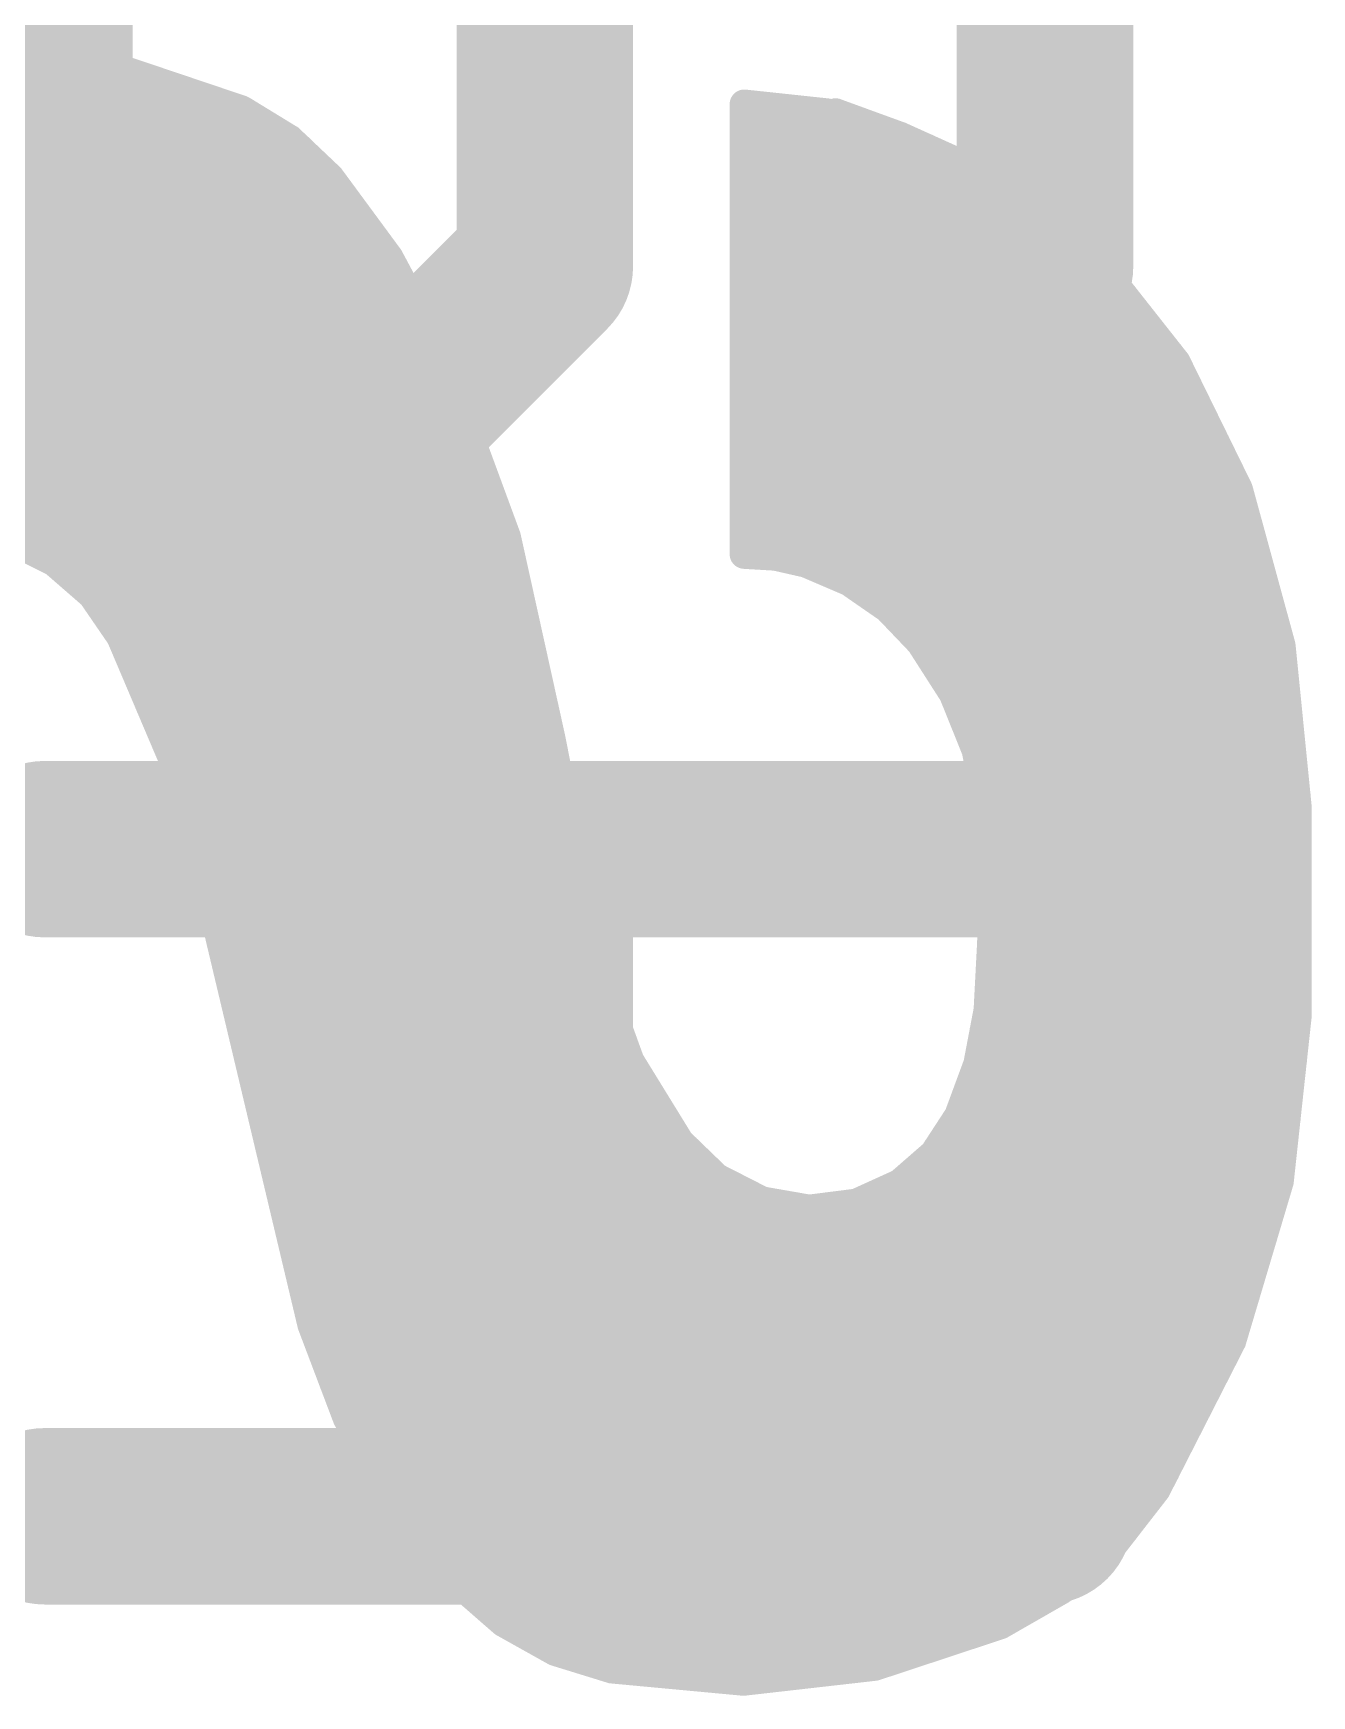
# Model space of a CAD drawing. Extents: x -32 to 75, y -18 to 32.
# Drawn here: x 14.671 to 15.776, y 5.75 to 7.186 of the extents above; entities that cross this region are included whole.
import ezdxf

# ---------------------------------------------------------------- set-up
doc = ezdxf.new("R2010")
doc.units = 0
doc.layers.add('21', color=53, linetype='CONTINUOUS')
doc.layers.add('22', color=53, linetype='CONTINUOUS')

msp = doc.modelspace()

# ---------------------------------------------------------------- linework, layer by layer
at = {"layer": '21', "const_width": 0.1524}
for points in [[(14.6812, 6.9846), (14.6812, 7.2727)], [(15.1134, 7.2727), (15.1134, 6.9846)], [(15.5455, 6.9846), (15.5455, 7.2727)], [(14.8253, 6.8406), (14.6812, 6.9846)], [(15.1134, 6.9846), (14.9693, 6.8406)], [(15.4015, 6.8406), (15.5455, 6.9846)], [(14.9693, 6.8406), (14.8253, 6.8406)], [(14.6812, 6.4813), (15.5455, 6.4813)], [(15.1134, 6.4813), (15.1134, 5.9051)], [(15.5455, 5.9051), (14.6812, 5.9051)]]:
    msp.add_lwpolyline(points, dxfattribs=at)
at = {"layer": '21', "const_width": 0.0762}
for points in [[(14.7081, 7.0116, 1), (14.6543, 6.9577)], [(15.1403, 6.9577, 1), (15.0864, 7.0116)], [(15.5725, 6.9577, 1), (15.5186, 7.0116)], [(14.6431, 6.9846, 1), (14.7193, 6.9846)], [(15.0753, 6.9846, 1), (15.1515, 6.9846)], [(15.5074, 6.9846, 1), (15.5836, 6.9846)], [(14.8253, 6.8787, 1), (14.8253, 6.8025)], [(14.9693, 6.8025, 1), (14.9693, 6.8787)], [(14.7983, 6.8136, 1), (14.8522, 6.8675)], [(14.9424, 6.8675, 1), (14.9963, 6.8136)], [(15.3745, 6.8675, 1), (15.4284, 6.8136)], [(14.6812, 6.5194, 1), (14.6812, 6.4432)], [(15.1515, 6.4813, 1), (15.0753, 6.4813)], [(15.5455, 6.4432, 1), (15.5455, 6.5194)], [(14.6812, 5.9432, 1), (14.6812, 5.867)], [(15.5455, 5.867, 1), (15.5455, 5.9432)], [(15.0753, 5.9051, 1), (15.1515, 5.9051)]]:
    msp.add_lwpolyline(points, format="xyb", dxfattribs=at)
at = {"layer": '22', "const_width": 0.0254}
for points in [[(14.6456, 7.1628), (14.7511, 7.1534)], [(14.7511, 7.1534), (14.8514, 7.1196)], [(14.4668, 7.1374), (14.7985, 7.1374)], [(15.2857, 6.7361), (15.2857, 7.1247)], [(15.2857, 7.1247), (15.3568, 7.1171)], [(14.409, 7.112), (14.8638, 7.112)], [(14.8514, 7.1196), (14.8926, 7.0944)], [(15.2857, 7.112), (15.36, 7.112)], [(15.3289, 7.0688), (15.3645, 7.1171)], [(15.3568, 7.1171), (15.4864, 6.9113)], [(15.3607, 7.112), (15.3785, 7.112)], [(15.3645, 7.1171), (15.4203, 7.0968)], [(15.4203, 7.0968), (15.4991, 7.0612)], [(14.3713, 7.0866), (14.9009, 7.0866)], [(14.8926, 7.0944), (14.9276, 7.0612)], [(15.2857, 7.0866), (15.376, 7.0866)], [(15.342, 7.0866), (15.4429, 7.0866)], [(15.4737, 6.8732), (15.3289, 7.0688)], [(14.3405, 7.0612), (14.9276, 7.0612)], [(14.9276, 7.0612), (14.9785, 6.9921)], [(15.2857, 7.0612), (15.392, 7.0612)], [(15.3345, 7.0612), (15.4991, 7.0612)], [(15.4991, 7.0612), (15.5434, 7.0326)], [(14.3145, 7.0358), (14.9463, 7.0358)], [(15.2857, 7.0358), (15.408, 7.0358)], [(15.3533, 7.0358), (15.5384, 7.0358)], [(15.5434, 7.0326), (15.5829, 6.9977)], [(14.2885, 7.0104), (14.965, 7.0104)], [(15.2857, 7.0104), (15.424, 7.0104)], [(15.3721, 7.0104), (15.5685, 7.0104)], [(15.5829, 6.9977), (15.6586, 6.9017)], [(14.2683, 6.985), (14.9823, 6.985)], [(14.9785, 6.9921), (15.019, 6.9164)], [(15.2857, 6.985), (15.44, 6.985)], [(15.3909, 6.985), (15.5929, 6.985)], [(14.25, 6.9596), (14.9959, 6.9596)], [(14.3713, 6.8529), (14.7041, 6.9647)], [(14.7117, 6.9545), (14.3866, 6.8453)], [(14.6889, 6.9596), (14.7143, 6.9596)], [(14.7041, 6.9647), (14.7396, 6.9469)], [(14.9428, 6.5303), (14.7117, 6.9545)], [(15.2857, 6.9596), (15.456, 6.9596)], [(15.4097, 6.9596), (15.613, 6.9596)], [(14.7396, 6.9469), (15.2197, 6.1214)], [(14.6133, 6.9342), (14.747, 6.9342)], [(14.7228, 6.9342), (15.0095, 6.9342)], [(15.2857, 6.9342), (15.472, 6.9342)], [(15.4285, 6.9342), (15.633, 6.9342)], [(14.5377, 6.9088), (14.7618, 6.9088)], [(14.7366, 6.9088), (15.0218, 6.9088)], [(15.019, 6.9164), (15.08, 6.7509)], [(15.2857, 6.9088), (15.4871, 6.9088)], [(15.4473, 6.9088), (15.653, 6.9088)], [(15.4864, 6.9113), (15.6185, 6.4567)], [(15.6586, 6.9017), (15.7124, 6.792)], [(14.4621, 6.8834), (14.7765, 6.8834)], [(14.7504, 6.8834), (15.0312, 6.8834)], [(15.2857, 6.8834), (15.4945, 6.8834)], [(15.4662, 6.8834), (15.6676, 6.8834)], [(15.6083, 6.4516), (15.4737, 6.8732)], [(14.3865, 6.858), (14.7913, 6.858)], [(14.7643, 6.858), (15.0405, 6.858)], [(15.2857, 6.858), (15.5019, 6.858)], [(15.4786, 6.858), (15.68, 6.858)], [(14.3668, 6.8326), (14.8061, 6.8326)], [(14.7781, 6.8326), (15.0499, 6.8326)], [(15.2857, 6.8326), (15.5093, 6.8326)], [(15.4867, 6.8326), (15.6925, 6.8326)], [(14.3611, 6.8072), (14.8208, 6.8072)], [(14.7919, 6.8072), (15.0592, 6.8072)], [(15.2857, 6.8072), (15.5166, 6.8072)], [(15.4948, 6.8072), (15.7049, 6.8072)], [(14.3555, 6.7818), (14.8356, 6.7818)], [(14.8058, 6.7818), (15.0686, 6.7818)], [(15.2857, 6.7818), (15.524, 6.7818)], [(15.5029, 6.7818), (15.7152, 6.7818)], [(15.7124, 6.792), (15.7493, 6.6569)], [(14.6166, 6.7564), (14.8504, 6.7564)], [(14.8196, 6.7564), (15.0779, 6.7564)], [(15.08, 6.7509), (15.1181, 6.5786)], [(15.2857, 6.7564), (15.5314, 6.7564)], [(15.511, 6.7564), (15.7221, 6.7564)], [(14.6896, 6.7296), (14.6506, 6.7491)], [(15.3127, 6.7345), (15.2857, 6.7361)], [(14.6869, 6.731), (14.8652, 6.731)], [(14.7225, 6.701), (14.6896, 6.7296)], [(14.8335, 6.731), (15.0844, 6.731)], [(15.3391, 6.7285), (15.3127, 6.7345)], [(15.3281, 6.731), (15.5388, 6.731)], [(15.3765, 6.7125), (15.3391, 6.7285)], [(15.5191, 6.731), (15.729, 6.731)], [(15.41, 6.6893), (15.3765, 6.7125)], [(14.7172, 6.7056), (14.8799, 6.7056)], [(14.7472, 6.665), (14.7225, 6.701)], [(14.8473, 6.7056), (15.09, 6.7056)], [(15.3864, 6.7056), (15.5462, 6.7056)], [(15.5272, 6.7056), (15.736, 6.7056)], [(14.7368, 6.6802), (14.8947, 6.6802)], [(14.8611, 6.6802), (15.0956, 6.6802)], [(15.4381, 6.6599), (15.41, 6.6893)], [(15.4187, 6.6802), (15.5536, 6.6802)], [(15.5353, 6.6802), (15.7429, 6.6802)], [(14.7951, 6.5523), (14.7472, 6.665)], [(14.7515, 6.6548), (14.9095, 6.6548)], [(14.875, 6.6548), (15.1012, 6.6548)], [(15.4665, 6.6156), (15.4381, 6.6599)], [(15.4414, 6.6548), (15.5609, 6.6548)], [(15.5434, 6.6548), (15.7495, 6.6548)], [(15.7493, 6.6569), (15.7632, 6.5176)], [(14.7623, 6.6294), (14.9243, 6.6294)], [(14.8888, 6.6294), (15.1069, 6.6294)], [(15.4577, 6.6294), (15.5683, 6.6294)], [(15.5515, 6.6294), (15.752, 6.6294)], [(15.4862, 6.5667), (15.4665, 6.6156)], [(14.7731, 6.604), (14.939, 6.604)], [(14.9027, 6.604), (15.1125, 6.604)], [(15.4712, 6.604), (15.5757, 6.604)], [(15.5596, 6.604), (15.7546, 6.604)], [(14.7839, 6.5786), (14.9538, 6.5786)], [(14.9165, 6.5786), (15.1181, 6.5786)], [(15.1181, 6.5786), (15.1587, 6.3754)], [(15.4814, 6.5786), (15.5831, 6.5786)], [(15.5678, 6.5786), (15.7571, 6.5786)], [(15.4965, 6.5151), (15.4862, 6.5667)], [(14.7947, 6.5532), (14.9686, 6.5532)], [(14.826, 6.4338), (14.7951, 6.5523)], [(14.9303, 6.5532), (15.1232, 6.5532)], [(15.4889, 6.5532), (15.5905, 6.5532)], [(15.5759, 6.5532), (15.7596, 6.5532)], [(14.8015, 6.5278), (14.9833, 6.5278)], [(15.2044, 6.0909), (14.9428, 6.5303)], [(14.9443, 6.5278), (15.1283, 6.5278)], [(15.494, 6.5278), (15.5978, 6.5278)], [(15.584, 6.5278), (15.7622, 6.5278)], [(15.501, 6.4287), (15.4965, 6.5151)], [(15.7632, 6.5176), (15.7632, 6.3373)], [(14.8081, 6.5024), (14.9981, 6.5024)], [(14.9594, 6.5024), (15.1333, 6.5024)], [(15.4972, 6.5024), (15.6052, 6.5024)], [(15.5921, 6.5024), (15.7632, 6.5024)], [(14.8147, 6.477), (15.0129, 6.477)], [(14.9745, 6.477), (15.1384, 6.477)], [(15.4985, 6.477), (15.6126, 6.477)], [(15.6002, 6.477), (15.7632, 6.477)], [(14.8214, 6.4516), (15.0277, 6.4516)], [(14.9897, 6.4516), (15.1435, 6.4516)], [(15.494, 6.0731), (15.6083, 6.4516)], [(15.4998, 6.4516), (15.6172, 6.4516)], [(15.6185, 6.4567), (15.5092, 6.0376)], [(15.6083, 6.4516), (15.7632, 6.4516)], [(14.9123, 6.0706), (14.826, 6.4338)], [(14.8278, 6.4262), (15.0424, 6.4262)], [(15.0048, 6.4262), (15.1486, 6.4262)], [(15.4965, 6.3424), (15.501, 6.4287)], [(15.5008, 6.4262), (15.6105, 6.4262)], [(15.6006, 6.4262), (15.7632, 6.4262)], [(14.8338, 6.4008), (15.0572, 6.4008)], [(15.0199, 6.4008), (15.1536, 6.4008)], [(15.4995, 6.4008), (15.6039, 6.4008)], [(15.593, 6.4008), (15.7632, 6.4008)], [(14.8399, 6.3754), (15.072, 6.3754)], [(15.035, 6.3754), (15.1587, 6.3754)], [(15.1587, 6.3754), (15.1867, 6.2981)], [(15.4982, 6.3754), (15.5973, 6.3754)], [(15.5853, 6.3754), (15.7632, 6.3754)], [(14.8459, 6.35), (15.0867, 6.35)], [(15.0501, 6.35), (15.1679, 6.35)], [(15.4969, 6.35), (15.5907, 6.35)], [(15.5776, 6.35), (15.7632, 6.35)], [(15.4876, 6.2956), (15.4965, 6.3424)], [(15.7632, 6.3373), (15.7477, 6.1943)], [(14.852, 6.3246), (15.1015, 6.3246)], [(15.0653, 6.3246), (15.1771, 6.3246)], [(15.4931, 6.3246), (15.5841, 6.3246)], [(15.5699, 6.3246), (15.7618, 6.3246)], [(14.858, 6.2992), (15.1163, 6.2992)], [(15.0804, 6.2992), (15.1863, 6.2992)], [(15.1867, 6.2981), (15.2298, 6.2281)], [(15.4711, 6.2509), (15.4876, 6.2956)], [(15.4883, 6.2992), (15.5774, 6.2992)], [(15.5623, 6.2992), (15.7591, 6.2992)], [(14.864, 6.2738), (15.1311, 6.2738)], [(15.0955, 6.2738), (15.2016, 6.2738)], [(15.4796, 6.2738), (15.5708, 6.2738)], [(15.5546, 6.2738), (15.7563, 6.2738)], [(14.8701, 6.2484), (15.1458, 6.2484)], [(15.1106, 6.2484), (15.2173, 6.2484)], [(15.4498, 6.2182), (15.4711, 6.2509)], [(15.4695, 6.2484), (15.5642, 6.2484)], [(15.5469, 6.2484), (15.7536, 6.2484)], [(14.8761, 6.223), (15.1606, 6.223)], [(15.1258, 6.223), (15.2351, 6.223)], [(15.2298, 6.2281), (15.2616, 6.1974)], [(15.4529, 6.223), (15.5576, 6.223)], [(15.5393, 6.223), (15.7508, 6.223)], [(15.4203, 6.1925), (15.4498, 6.2182)], [(14.8821, 6.1976), (15.1754, 6.1976)], [(15.1409, 6.1976), (15.2614, 6.1976)], [(15.2616, 6.1974), (15.301, 6.1773)], [(15.3827, 6.1754), (15.4203, 6.1925)], [(15.4262, 6.1976), (15.5509, 6.1976)], [(15.5316, 6.1976), (15.7481, 6.1976)], [(15.7477, 6.1943), (15.7066, 6.0565)], [(15.301, 6.1773), (15.3417, 6.1702)], [(14.8882, 6.1722), (15.1902, 6.1722)], [(15.156, 6.1722), (15.3301, 6.1722)], [(15.3417, 6.1702), (15.3827, 6.1754)], [(15.3577, 6.1722), (15.5443, 6.1722)], [(15.5239, 6.1722), (15.7411, 6.1722)], [(14.8942, 6.1468), (15.2049, 6.1468)], [(15.1711, 6.1468), (15.5377, 6.1468)], [(15.5163, 6.1468), (15.7336, 6.1468)], [(14.9002, 6.1214), (15.2197, 6.1214)], [(15.1862, 6.1214), (15.5311, 6.1214)], [(15.2197, 6.1214), (15.494, 6.0731)], [(15.5086, 6.1214), (15.726, 6.1214)], [(14.9063, 6.096), (15.3639, 6.096)], [(15.2014, 6.096), (15.5244, 6.096)], [(15.5092, 6.0376), (15.2044, 6.0909)], [(15.5009, 6.096), (15.7184, 6.096)], [(14.9429, 5.9898), (14.9123, 6.0706)], [(14.9123, 6.0706), (15.7108, 6.0706)], [(15.3205, 6.0706), (15.5178, 6.0706)], [(15.7066, 6.0565), (15.6413, 5.9284)], [(14.9219, 6.0452), (15.7009, 6.0452)], [(15.4657, 6.0452), (15.5112, 6.0452)], [(14.9315, 6.0198), (15.6879, 6.0198)], [(14.9411, 5.9944), (15.675, 5.9944)], [(14.9855, 5.9147), (14.9429, 5.9898)], [(14.9547, 5.969), (15.662, 5.969)], [(14.9691, 5.9436), (15.6491, 5.9436)], [(14.9836, 5.9182), (15.6334, 5.9182)], [(15.6413, 5.9284), (15.6044, 5.8809)], [(15.0393, 5.8471), (14.9855, 5.9147)], [(15.003, 5.8928), (15.6137, 5.8928)], [(15.6044, 5.8809), (15.5589, 5.8414)], [(15.0232, 5.8674), (15.5889, 5.8674)], [(15.0778, 5.8135), (15.0393, 5.8471)], [(15.0451, 5.842), (15.5596, 5.842)], [(15.5589, 5.8414), (15.5067, 5.8115)], [(15.0743, 5.8166), (15.5156, 5.8166)], [(15.1225, 5.7885), (15.0778, 5.8135)], [(15.5067, 5.8115), (15.3984, 5.7757)], [(15.1178, 5.7912), (15.4453, 5.7912)], [(15.1714, 5.7734), (15.1225, 5.7885)], [(15.3984, 5.7757), (15.285, 5.7628)], [(15.285, 5.7628), (15.1714, 5.7734)], [(15.253, 5.7658), (15.3112, 5.7658)]]:
    msp.add_lwpolyline(points, dxfattribs=at)
at = {"layer": '22', "const_width": 0.0127}
for points in [[(14.7531, 7.1594, 1), (14.749, 7.1474)], [(14.7505, 7.1471, 1), (14.7516, 7.1597)], [(14.7985, 7.1311, 1), (14.7985, 7.1438)], [(15.2864, 7.131, 1), (15.285, 7.1184)], [(15.292, 7.1247, 1), (15.2794, 7.1247)], [(14.8547, 7.125, 1), (14.8481, 7.1142)], [(14.8494, 7.1136, 1), (14.8534, 7.1256)], [(14.8638, 7.1056, 1), (14.8638, 7.1184)], [(15.2857, 7.1184, 1), (15.2857, 7.1056)], [(15.3622, 7.1205, 1), (15.3514, 7.1137)], [(15.3607, 7.1184, 1), (15.3607, 7.1056)], [(15.3561, 7.1108, 1), (15.3575, 7.1234)], [(15.3667, 7.1231, 1), (15.3623, 7.1111)], [(15.3696, 7.1133, 1), (15.3594, 7.1209)], [(15.36, 7.1056, 1), (15.36, 7.1184)], [(15.3785, 7.1056, 1), (15.3785, 7.1184)], [(15.4229, 7.1026, 1), (15.4177, 7.091)], [(15.4181, 7.0908, 1), (15.4225, 7.1028)], [(14.897, 7.099, 1), (14.8882, 7.0898)], [(14.8893, 7.089, 1), (14.8959, 7.0999)], [(14.9009, 7.0803, 1), (14.9009, 7.093)], [(15.2857, 7.093, 1), (15.2857, 7.0803)], [(15.342, 7.093, 1), (15.342, 7.0803)], [(15.376, 7.0803, 1), (15.376, 7.093)], [(15.4429, 7.0803, 1), (15.4429, 7.093)], [(15.334, 7.0726, 1), (15.3238, 7.065)], [(14.9327, 7.065, 1), (14.9225, 7.0574)], [(14.9232, 7.0566, 1), (14.932, 7.0658)], [(14.9276, 7.0549, 1), (14.9276, 7.0676)], [(15.2857, 7.0676, 1), (15.2857, 7.0549)], [(15.3238, 7.0726, 1), (15.334, 7.065)], [(15.3345, 7.0676, 1), (15.3345, 7.0549)], [(15.392, 7.0549, 1), (15.392, 7.0676)], [(15.5025, 7.0665, 1), (15.4957, 7.0559)], [(15.4965, 7.0554, 1), (15.5017, 7.067)], [(15.4991, 7.0549, 1), (15.4991, 7.0676)], [(14.9463, 7.0294, 1), (14.9463, 7.0422)], [(15.2857, 7.0422, 1), (15.2857, 7.0294)], [(15.3533, 7.0422, 1), (15.3533, 7.0294)], [(15.408, 7.0294, 1), (15.408, 7.0422)], [(15.5476, 7.0373, 1), (15.5392, 7.0278)], [(15.5384, 7.0294, 1), (15.5384, 7.0422)], [(15.5399, 7.0272, 1), (15.5468, 7.0379)], [(14.965, 7.0041, 1), (14.965, 7.0168)], [(15.2857, 7.0168, 1), (15.2857, 7.0041)], [(15.3721, 7.0168, 1), (15.3721, 7.0041)], [(15.424, 7.0041, 1), (15.424, 7.0168)], [(15.5685, 7.0041, 1), (15.5685, 7.0168)], [(15.5879, 7.0016, 1), (15.5779, 6.9938)], [(15.5787, 6.9929, 1), (15.5871, 7.0025)], [(14.9841, 6.9951, 1), (14.9729, 6.9891)], [(14.9734, 6.9883, 1), (14.9836, 6.9958)], [(14.9823, 6.9787, 1), (14.9823, 6.9914)], [(15.2857, 6.9914, 1), (15.2857, 6.9787)], [(15.3909, 6.9914, 1), (15.3909, 6.9787)], [(15.44, 6.9787, 1), (15.44, 6.9914)], [(15.5929, 6.9787, 1), (15.5929, 6.9914)], [(14.6889, 6.966, 1), (14.6889, 6.9532)], [(14.7069, 6.9704, 1), (14.7013, 6.959)], [(14.7061, 6.9587, 1), (14.7021, 6.9707)], [(14.7173, 6.9575, 1), (14.7061, 6.9515)], [(14.7137, 6.9485, 1), (14.7097, 6.9605)], [(14.7143, 6.9532, 1), (14.7143, 6.966)], [(14.9959, 6.9532, 1), (14.9959, 6.966)], [(15.2857, 6.966, 1), (15.2857, 6.9532)], [(15.4097, 6.966, 1), (15.4097, 6.9532)], [(15.456, 6.9532, 1), (15.456, 6.966)], [(15.613, 6.9532, 1), (15.613, 6.966)], [(14.7451, 6.9501, 1), (14.7341, 6.9437)], [(14.7368, 6.9412, 1), (14.7424, 6.9526)], [(14.7228, 6.9406, 1), (14.7228, 6.9279)], [(14.747, 6.9279, 1), (14.747, 6.9406)], [(15.0095, 6.9279, 1), (15.0095, 6.9406)], [(15.2857, 6.9406, 1), (15.2857, 6.9279)], [(15.4285, 6.9406, 1), (15.4285, 6.9279)], [(15.472, 6.9279, 1), (15.472, 6.9406)], [(15.633, 6.9279, 1), (15.633, 6.9406)], [(14.7366, 6.9152, 1), (14.7366, 6.9024)], [(14.7618, 6.9024, 1), (14.7618, 6.9152)], [(15.025, 6.9186, 1), (15.013, 6.9142)], [(15.0134, 6.9134, 1), (15.0246, 6.9194)], [(15.0218, 6.9024, 1), (15.0218, 6.9152)], [(15.2857, 6.9152, 1), (15.2857, 6.9024)], [(15.4473, 6.9152, 1), (15.4473, 6.9024)], [(15.4925, 6.9131, 1), (15.4803, 6.9095)], [(15.481, 6.9079, 1), (15.4918, 6.9147)], [(15.4871, 6.9024, 1), (15.4871, 6.9152)], [(15.653, 6.9024, 1), (15.653, 6.9152)], [(15.6643, 6.9045, 1), (15.6529, 6.8989)], [(15.6536, 6.8978, 1), (15.6636, 6.9057)], [(14.7504, 6.8898, 1), (14.7504, 6.877)], [(14.7765, 6.877, 1), (14.7765, 6.8898)], [(15.0312, 6.877, 1), (15.0312, 6.8898)], [(15.2857, 6.8898, 1), (15.2857, 6.877)], [(15.4662, 6.8898, 1), (15.4662, 6.877)], [(15.4945, 6.877, 1), (15.4945, 6.8898)], [(15.6676, 6.877, 1), (15.6676, 6.8898)], [(15.4797, 6.8751, 1), (15.4677, 6.8713)], [(15.4686, 6.8694, 1), (15.4788, 6.877)], [(14.7643, 6.8644, 1), (14.7643, 6.8517)], [(14.7913, 6.8517, 1), (14.7913, 6.8644)], [(15.0405, 6.8517, 1), (15.0405, 6.8644)], [(15.2857, 6.8644, 1), (15.2857, 6.8517)], [(15.4786, 6.8644, 1), (15.4786, 6.8517)], [(15.5019, 6.8517, 1), (15.5019, 6.8644)], [(15.68, 6.8517, 1), (15.68, 6.8644)], [(14.7781, 6.839, 1), (14.7781, 6.8262)], [(14.8061, 6.8262, 1), (14.8061, 6.839)], [(15.0499, 6.8262, 1), (15.0499, 6.839)], [(15.2857, 6.839, 1), (15.2857, 6.8262)], [(15.4867, 6.839, 1), (15.4867, 6.8262)], [(15.5093, 6.8262, 1), (15.5093, 6.839)], [(15.6925, 6.8262, 1), (15.6925, 6.839)], [(14.7919, 6.8136, 1), (14.7919, 6.8008)], [(14.8208, 6.8008, 1), (14.8208, 6.8136)], [(15.0592, 6.8008, 1), (15.0592, 6.8136)], [(15.2857, 6.8136, 1), (15.2857, 6.8008)], [(15.4948, 6.8136, 1), (15.4948, 6.8008)], [(15.5166, 6.8008, 1), (15.5166, 6.8136)], [(15.7049, 6.8008, 1), (15.7049, 6.8136)], [(14.8058, 6.7882, 1), (14.8058, 6.7755)], [(14.8356, 6.7755, 1), (14.8356, 6.7882)], [(15.0686, 6.7755, 1), (15.0686, 6.7882)], [(15.2857, 6.7882, 1), (15.2857, 6.7755)], [(15.5029, 6.7882, 1), (15.5029, 6.7755)], [(15.524, 6.7755, 1), (15.524, 6.7882)], [(15.7185, 6.7937, 1), (15.7063, 6.7903)], [(15.7067, 6.7892, 1), (15.7181, 6.7948)], [(15.7152, 6.7755, 1), (15.7152, 6.7882)], [(14.8196, 6.7628, 1), (14.8196, 6.75)], [(14.8504, 6.75, 1), (14.8504, 6.7628)], [(15.0862, 6.7522, 1), (15.0738, 6.7495)], [(15.0779, 6.75, 1), (15.0779, 6.7628)], [(15.2857, 6.7628, 1), (15.2857, 6.75)], [(15.511, 6.7628, 1), (15.511, 6.75)], [(15.5314, 6.75, 1), (15.5314, 6.7628)], [(15.7221, 6.75, 1), (15.7221, 6.7628)], [(15.074, 6.7487, 1), (15.0859, 6.753)], [(15.2861, 6.7424, 1), (15.2853, 6.7298)], [(14.6869, 6.7374, 1), (14.6869, 6.7247)], [(14.6938, 6.7344, 1), (14.6855, 6.7248)], [(14.6868, 6.7239, 1), (14.6925, 6.7353)], [(14.8335, 6.7374, 1), (14.8335, 6.7247)], [(14.8652, 6.7247, 1), (14.8652, 6.7374)], [(15.0844, 6.7247, 1), (15.0844, 6.7374)], [(15.2794, 6.7361, 1), (15.292, 6.7361)], [(15.3141, 6.7407, 1), (15.3113, 6.7283)], [(15.3123, 6.7281, 1), (15.3131, 6.7408)], [(15.3281, 6.7374, 1), (15.3281, 6.7247)], [(15.3416, 6.7343, 1), (15.3366, 6.7227)], [(15.3377, 6.7223, 1), (15.3405, 6.7347)], [(15.5191, 6.7374, 1), (15.5191, 6.7247)], [(15.5388, 6.7247, 1), (15.5388, 6.7374)], [(15.729, 6.7247, 1), (15.729, 6.7374)], [(15.3801, 6.7177, 1), (15.3729, 6.7072)], [(15.374, 6.7066, 1), (15.379, 6.7183)], [(14.7172, 6.712, 1), (14.7172, 6.6993)], [(14.7278, 6.7046, 1), (14.7173, 6.6974)], [(14.7184, 6.6962, 1), (14.7267, 6.7058)], [(14.8473, 6.712, 1), (14.8473, 6.6993)], [(14.8799, 6.6993, 1), (14.8799, 6.712)], [(15.09, 6.6993, 1), (15.09, 6.712)], [(15.3864, 6.712, 1), (15.3864, 6.6993)], [(15.5272, 6.712, 1), (15.5272, 6.6993)], [(15.5462, 6.6993, 1), (15.5462, 6.712)], [(15.736, 6.6993, 1), (15.736, 6.712)], [(14.7368, 6.6866, 1), (14.7368, 6.6738)], [(14.8611, 6.6866, 1), (14.8611, 6.6738)], [(14.8947, 6.6738, 1), (14.8947, 6.6866)], [(15.0956, 6.6738, 1), (15.0956, 6.6866)], [(15.4145, 6.6937, 1), (15.4054, 6.6849)], [(15.4063, 6.6841, 1), (15.4136, 6.6945)], [(15.4187, 6.6866, 1), (15.4187, 6.6738)], [(15.5353, 6.6866, 1), (15.5353, 6.6738)], [(15.5536, 6.6738, 1), (15.5536, 6.6866)], [(15.7429, 6.6738, 1), (15.7429, 6.6866)], [(14.753, 6.6675, 1), (14.7414, 6.6625)], [(14.742, 6.6614, 1), (14.7524, 6.6686)], [(14.7515, 6.6612, 1), (14.7515, 6.6485)], [(14.875, 6.6612, 1), (14.875, 6.6485)], [(14.9095, 6.6485, 1), (14.9095, 6.6612)], [(15.1012, 6.6485, 1), (15.1012, 6.6612)], [(15.4434, 6.6633, 1), (15.4328, 6.6565)], [(15.4335, 6.6555, 1), (15.4427, 6.6643)], [(15.4414, 6.6612, 1), (15.4414, 6.6485)], [(15.5434, 6.6612, 1), (15.5434, 6.6485)], [(15.5609, 6.6485, 1), (15.5609, 6.6612)], [(15.7556, 6.6576, 1), (15.743, 6.6563)], [(15.7431, 6.6552, 1), (15.7554, 6.6586)], [(15.7495, 6.6485, 1), (15.7495, 6.6612)], [(14.7623, 6.6358, 1), (14.7623, 6.6231)], [(14.8888, 6.6358, 1), (14.8888, 6.6231)], [(14.9243, 6.6231, 1), (14.9243, 6.6358)], [(15.1069, 6.6231, 1), (15.1069, 6.6358)], [(15.4577, 6.6358, 1), (15.4577, 6.6231)], [(15.5515, 6.6358, 1), (15.5515, 6.6231)], [(15.5683, 6.6231, 1), (15.5683, 6.6358)], [(15.752, 6.6231, 1), (15.752, 6.6358)], [(15.4724, 6.6179, 1), (15.4606, 6.6132)], [(15.4612, 6.6121, 1), (15.4719, 6.619)], [(14.7731, 6.6104, 1), (14.7731, 6.5976)], [(14.9027, 6.6104, 1), (14.9027, 6.5976)], [(14.939, 6.5976, 1), (14.939, 6.6104)], [(15.1125, 6.5976, 1), (15.1125, 6.6104)], [(15.4712, 6.6104, 1), (15.4712, 6.5976)], [(15.5596, 6.6104, 1), (15.5596, 6.5976)], [(15.5757, 6.5976, 1), (15.5757, 6.6104)], [(15.7546, 6.5976, 1), (15.7546, 6.6104)], [(14.7839, 6.585, 1), (14.7839, 6.5723)], [(14.9165, 6.585, 1), (14.9165, 6.5723)], [(14.9538, 6.5723, 1), (14.9538, 6.585)], [(15.1243, 6.5798, 1), (15.1119, 6.5774)], [(15.1181, 6.5723, 1), (15.1181, 6.585)], [(15.4814, 6.585, 1), (15.4814, 6.5723)], [(15.5678, 6.585, 1), (15.5678, 6.5723)], [(15.5831, 6.5723, 1), (15.5831, 6.585)], [(15.7571, 6.5723, 1), (15.7571, 6.585)], [(15.1119, 6.5772, 1), (15.1243, 6.58)], [(15.4924, 6.568, 1), (15.48, 6.5655)], [(14.7947, 6.5596, 1), (14.7947, 6.5469)], [(14.8012, 6.5539, 1), (14.7889, 6.5507)], [(14.9303, 6.5596, 1), (14.9303, 6.5469)], [(14.9686, 6.5469, 1), (14.9686, 6.5596)], [(15.1232, 6.5469, 1), (15.1232, 6.5596)], [(15.4803, 6.5644, 1), (15.4921, 6.5691)], [(15.4889, 6.5596, 1), (15.4889, 6.5469)], [(15.5759, 6.5596, 1), (15.5759, 6.5469)], [(15.5905, 6.5469, 1), (15.5905, 6.5596)], [(15.7596, 6.5469, 1), (15.7596, 6.5596)], [(14.7892, 6.5498, 1), (14.8009, 6.5548)], [(14.8015, 6.5342, 1), (14.8015, 6.5214)], [(14.9483, 6.5335, 1), (14.9373, 6.5271)], [(14.9372, 6.5273, 1), (14.9484, 6.5333)], [(14.9443, 6.5342, 1), (14.9443, 6.5214)], [(14.9833, 6.5214, 1), (14.9833, 6.5342)], [(15.1283, 6.5214, 1), (15.1283, 6.5342)], [(15.494, 6.5342, 1), (15.494, 6.5214)], [(15.584, 6.5342, 1), (15.584, 6.5214)], [(15.5978, 6.5214, 1), (15.5978, 6.5342)], [(15.7622, 6.5214, 1), (15.7622, 6.5342)], [(15.5028, 6.5154, 1), (15.4902, 6.5148)], [(15.4903, 6.5139, 1), (15.5027, 6.5163)], [(15.7696, 6.5176, 1), (15.7569, 6.5176)], [(15.7569, 6.517, 1), (15.7695, 6.5182)], [(14.8081, 6.5088, 1), (14.8081, 6.4961)], [(14.9594, 6.5088, 1), (14.9594, 6.4961)], [(14.9981, 6.4961, 1), (14.9981, 6.5088)], [(15.1333, 6.4961, 1), (15.1333, 6.5088)], [(15.4972, 6.5088, 1), (15.4972, 6.4961)], [(15.5921, 6.5088, 1), (15.5921, 6.4961)], [(15.6052, 6.4961, 1), (15.6052, 6.5088)], [(15.7632, 6.4961, 1), (15.7632, 6.5088)], [(14.8147, 6.4834, 1), (14.8147, 6.4707)], [(14.9745, 6.4834, 1), (14.9745, 6.4707)], [(15.0129, 6.4707, 1), (15.0129, 6.4834)], [(15.1384, 6.4707, 1), (15.1384, 6.4834)], [(15.4985, 6.4834, 1), (15.4985, 6.4707)], [(15.6002, 6.4834, 1), (15.6002, 6.4707)], [(15.6126, 6.4707, 1), (15.6126, 6.4834)], [(15.7632, 6.4707, 1), (15.7632, 6.4834)], [(14.8214, 6.458, 1), (14.8214, 6.4452)], [(14.9897, 6.458, 1), (14.9897, 6.4452)], [(15.0277, 6.4452, 1), (15.0277, 6.458)], [(15.1435, 6.4452, 1), (15.1435, 6.458)], [(15.4998, 6.458, 1), (15.4998, 6.4452)], [(15.6083, 6.458, 1), (15.6083, 6.4452)], [(15.6144, 6.4498, 1), (15.6022, 6.4534)], [(15.6246, 6.4551, 1), (15.6124, 6.4583)], [(15.6124, 6.4549, 1), (15.6246, 6.4585)], [(15.6172, 6.4452, 1), (15.6172, 6.458)], [(15.7632, 6.4452, 1), (15.7632, 6.458)], [(15.6023, 6.4497, 1), (15.6143, 6.4535)], [(14.8322, 6.4353, 1), (14.8198, 6.4323)], [(14.8199, 6.4322, 1), (14.8321, 6.4354)], [(14.8278, 6.4326, 1), (14.8278, 6.4199)], [(15.0048, 6.4326, 1), (15.0048, 6.4199)], [(15.0424, 6.4199, 1), (15.0424, 6.4326)], [(15.1486, 6.4199, 1), (15.1486, 6.4326)], [(15.5008, 6.4326, 1), (15.5008, 6.4199)], [(15.5073, 6.4284, 1), (15.4946, 6.4291)], [(15.4946, 6.4284, 1), (15.5073, 6.4291)], [(15.6006, 6.4326, 1), (15.6006, 6.4199)], [(15.6105, 6.4199, 1), (15.6105, 6.4326)], [(15.7632, 6.4199, 1), (15.7632, 6.4326)], [(14.8338, 6.4072, 1), (14.8338, 6.3944)], [(15.0199, 6.4072, 1), (15.0199, 6.3944)], [(15.0572, 6.3944, 1), (15.0572, 6.4072)], [(15.1536, 6.3944, 1), (15.1536, 6.4072)], [(15.4995, 6.4072, 1), (15.4995, 6.3944)], [(15.593, 6.4072, 1), (15.593, 6.3944)], [(15.6039, 6.3944, 1), (15.6039, 6.4072)], [(15.7632, 6.3944, 1), (15.7632, 6.4072)], [(14.8399, 6.3818, 1), (14.8399, 6.369)], [(15.035, 6.3818, 1), (15.035, 6.369)], [(15.072, 6.369, 1), (15.072, 6.3818)], [(15.1647, 6.3776, 1), (15.1527, 6.3732)], [(15.1525, 6.3742, 1), (15.1649, 6.3766)], [(15.1587, 6.369, 1), (15.1587, 6.3818)], [(15.4982, 6.3818, 1), (15.4982, 6.369)], [(15.5853, 6.3818, 1), (15.5853, 6.369)], [(15.5973, 6.369, 1), (15.5973, 6.3818)], [(15.7632, 6.369, 1), (15.7632, 6.3818)], [(14.8459, 6.3564, 1), (14.8459, 6.3437)], [(15.0501, 6.3564, 1), (15.0501, 6.3437)], [(15.0867, 6.3437, 1), (15.0867, 6.3564)], [(15.1679, 6.3437, 1), (15.1679, 6.3564)], [(15.4969, 6.3564, 1), (15.4969, 6.3437)], [(15.5776, 6.3564, 1), (15.5776, 6.3437)], [(15.5907, 6.3437, 1), (15.5907, 6.3564)], [(15.7632, 6.3437, 1), (15.7632, 6.3564)], [(15.4902, 6.3427, 1), (15.5028, 6.3421)], [(15.5027, 6.3412, 1), (15.4903, 6.3436)], [(15.7695, 6.3366, 1), (15.7569, 6.338)], [(14.852, 6.331, 1), (14.852, 6.3182)], [(15.0653, 6.331, 1), (15.0653, 6.3182)], [(15.1015, 6.3182, 1), (15.1015, 6.331)], [(15.1771, 6.3182, 1), (15.1771, 6.331)], [(15.4931, 6.331, 1), (15.4931, 6.3182)], [(15.5699, 6.331, 1), (15.5699, 6.3182)], [(15.5841, 6.3182, 1), (15.5841, 6.331)], [(15.7569, 6.3373, 1), (15.7696, 6.3373)], [(15.7618, 6.3182, 1), (15.7618, 6.331)], [(14.858, 6.3056, 1), (14.858, 6.2928)], [(15.0804, 6.3056, 1), (15.0804, 6.2928)], [(15.1163, 6.2928, 1), (15.1163, 6.3056)], [(15.1921, 6.3014, 1), (15.1813, 6.2948)], [(15.1807, 6.2959, 1), (15.1926, 6.3002)], [(15.1863, 6.2928, 1), (15.1863, 6.3056)], [(15.4936, 6.2934, 1), (15.4817, 6.2978)], [(15.4883, 6.3056, 1), (15.4883, 6.2928)], [(15.5623, 6.3056, 1), (15.5623, 6.2928)], [(15.5774, 6.2928, 1), (15.5774, 6.3056)], [(15.7591, 6.2928, 1), (15.7591, 6.3056)], [(15.4814, 6.2968, 1), (15.4939, 6.2944)], [(14.864, 6.2802, 1), (14.864, 6.2675)], [(15.0955, 6.2802, 1), (15.0955, 6.2675)], [(15.1311, 6.2675, 1), (15.1311, 6.2802)], [(15.2016, 6.2675, 1), (15.2016, 6.2802)], [(15.4796, 6.2802, 1), (15.4796, 6.2675)], [(15.5546, 6.2802, 1), (15.5546, 6.2675)], [(15.5708, 6.2675, 1), (15.5708, 6.2802)], [(15.7563, 6.2675, 1), (15.7563, 6.2802)], [(14.8701, 6.2548, 1), (14.8701, 6.242)], [(15.1106, 6.2548, 1), (15.1106, 6.242)], [(15.1458, 6.242, 1), (15.1458, 6.2548)], [(15.2173, 6.242, 1), (15.2173, 6.2548)], [(15.4695, 6.2548, 1), (15.4695, 6.242)], [(15.4764, 6.2474, 1), (15.4658, 6.2544)], [(15.5469, 6.2548, 1), (15.5469, 6.242)], [(15.5642, 6.242, 1), (15.5642, 6.2548)], [(15.7536, 6.242, 1), (15.7536, 6.2548)], [(15.4651, 6.2531, 1), (15.4771, 6.2487)], [(14.8761, 6.2294, 1), (14.8761, 6.2166)], [(15.1258, 6.2294, 1), (15.1258, 6.2166)], [(15.1606, 6.2166, 1), (15.1606, 6.2294)], [(15.2342, 6.2327, 1), (15.2254, 6.2235)], [(15.2244, 6.2248, 1), (15.2352, 6.2314)], [(15.2351, 6.2166, 1), (15.2351, 6.2294)], [(15.4529, 6.2294, 1), (15.4529, 6.2166)], [(15.5393, 6.2294, 1), (15.5393, 6.2166)], [(15.5576, 6.2166, 1), (15.5576, 6.2294)], [(15.7508, 6.2166, 1), (15.7508, 6.2294)], [(15.4445, 6.2216, 1), (15.4551, 6.2147)], [(15.4539, 6.2134, 1), (15.4456, 6.2229)], [(14.8821, 6.204, 1), (14.8821, 6.1913)], [(15.1409, 6.204, 1), (15.1409, 6.1913)], [(15.1754, 6.1913, 1), (15.1754, 6.204)], [(15.2645, 6.2031, 1), (15.2587, 6.1917)], [(15.2572, 6.1928, 1), (15.266, 6.202)], [(15.2614, 6.1913, 1), (15.2614, 6.204)], [(15.4161, 6.1973, 1), (15.4245, 6.1877)], [(15.4229, 6.1867, 1), (15.4177, 6.1983)], [(15.4262, 6.204, 1), (15.4262, 6.1913)], [(15.5316, 6.204, 1), (15.5316, 6.1913)], [(15.5509, 6.1913, 1), (15.5509, 6.204)], [(15.7538, 6.1925, 1), (15.7416, 6.1961)], [(15.7481, 6.1913, 1), (15.7481, 6.204)], [(15.3021, 6.1836, 1), (15.2999, 6.171)], [(15.2981, 6.1716, 1), (15.3039, 6.183)], [(15.7414, 6.195, 1), (15.754, 6.1936)], [(14.8882, 6.1786, 1), (14.8882, 6.1658)], [(15.156, 6.1786, 1), (15.156, 6.1658)], [(15.1902, 6.1658, 1), (15.1902, 6.1786)], [(15.3301, 6.1658, 1), (15.3301, 6.1786)], [(15.3409, 6.1765, 1), (15.3425, 6.1639)], [(15.3406, 6.1639, 1), (15.3428, 6.1764)], [(15.3577, 6.1786, 1), (15.3577, 6.1658)], [(15.3801, 6.1812, 1), (15.3853, 6.1696)], [(15.3835, 6.1691, 1), (15.3819, 6.1817)], [(15.5239, 6.1786, 1), (15.5239, 6.1658)], [(15.5443, 6.1658, 1), (15.5443, 6.1786)], [(15.7411, 6.1658, 1), (15.7411, 6.1786)], [(14.8942, 6.1532, 1), (14.8942, 6.1405)], [(15.1711, 6.1532, 1), (15.1711, 6.1405)], [(15.2049, 6.1405, 1), (15.2049, 6.1532)], [(15.5163, 6.1532, 1), (15.5163, 6.1405)], [(15.5377, 6.1405, 1), (15.5377, 6.1532)], [(15.7336, 6.1405, 1), (15.7336, 6.1532)], [(14.9002, 6.1278, 1), (14.9002, 6.1151)], [(15.1862, 6.1278, 1), (15.1862, 6.1151)], [(15.2208, 6.1277, 1), (15.2186, 6.1151)], [(15.2197, 6.1151, 1), (15.2197, 6.1278)], [(15.5086, 6.1278, 1), (15.5086, 6.1151)], [(15.5311, 6.1151, 1), (15.5311, 6.1278)], [(15.726, 6.1151, 1), (15.726, 6.1278)], [(15.2142, 6.1182, 1), (15.2252, 6.1246)], [(14.9063, 6.1024, 1), (14.9063, 6.0896)], [(15.2014, 6.1024, 1), (15.2014, 6.0896)], [(15.2055, 6.0972, 1), (15.2033, 6.0846)], [(15.3639, 6.0896, 1), (15.3639, 6.1024)], [(15.5009, 6.1024, 1), (15.5009, 6.0896)], [(15.5244, 6.0896, 1), (15.5244, 6.1024)], [(15.7184, 6.0896, 1), (15.7184, 6.1024)], [(15.1989, 6.0877, 1), (15.2099, 6.0941)], [(14.9123, 6.077, 1), (14.9123, 6.0643)], [(14.9182, 6.0728, 1), (14.9064, 6.0684)], [(14.9061, 6.0691, 1), (14.9185, 6.0721)], [(15.3205, 6.077, 1), (15.3205, 6.0643)], [(15.4879, 6.0749, 1), (15.5001, 6.0713)], [(15.4929, 6.0668, 1), (15.4951, 6.0794)], [(15.5178, 6.0643, 1), (15.5178, 6.077)], [(15.7108, 6.0643, 1), (15.7108, 6.077)], [(15.7006, 6.0583, 1), (15.7127, 6.0547)], [(15.7123, 6.0536, 1), (15.701, 6.0594)], [(14.9219, 6.0516, 1), (14.9219, 6.0389)], [(15.4657, 6.0516, 1), (15.4657, 6.0389)], [(15.5031, 6.0392, 1), (15.5153, 6.036)], [(15.5081, 6.0313, 1), (15.5103, 6.0439)], [(15.5112, 6.0389, 1), (15.5112, 6.0516)], [(15.7009, 6.0389, 1), (15.7009, 6.0516)], [(14.9315, 6.0262, 1), (14.9315, 6.0134)], [(15.6879, 6.0134, 1), (15.6879, 6.0262)], [(14.9411, 6.0008, 1), (14.9411, 5.9881)], [(14.9484, 5.9929, 1), (14.9373, 5.9867)], [(15.675, 5.9881, 1), (15.675, 6.0008)], [(14.9369, 5.9876, 1), (14.9488, 5.9921)], [(14.9547, 5.9754, 1), (14.9547, 5.9627)], [(15.662, 5.9627, 1), (15.662, 5.9754)], [(14.9691, 5.95, 1), (14.9691, 5.9372)], [(15.6491, 5.9372, 1), (15.6491, 5.95)], [(14.9836, 5.9246, 1), (14.9836, 5.9119)], [(15.6334, 5.9119, 1), (15.6334, 5.9246)], [(15.6356, 5.9313, 1), (15.647, 5.9255)], [(15.6463, 5.9245, 1), (15.6363, 5.9323)], [(14.9905, 5.9187, 1), (14.9806, 5.9108)], [(14.98, 5.9116, 1), (14.9911, 5.9178)], [(15.003, 5.8992, 1), (15.003, 5.8864)], [(15.6137, 5.8864, 1), (15.6137, 5.8992)], [(15.5994, 5.8848, 1), (15.6094, 5.877)], [(15.6085, 5.8761, 1), (15.6002, 5.8857)], [(15.0232, 5.8738, 1), (15.0232, 5.861)], [(15.5889, 5.861, 1), (15.5889, 5.8738)], [(15.0435, 5.8519, 1), (15.0351, 5.8423)], [(15.0343, 5.8431, 1), (15.0443, 5.8511)], [(15.0451, 5.8484, 1), (15.0451, 5.8357)], [(15.5548, 5.8462, 1), (15.5631, 5.8366)], [(15.5621, 5.8359, 1), (15.5558, 5.8469)], [(15.5596, 5.8357, 1), (15.5596, 5.8484)], [(15.0743, 5.823, 1), (15.0743, 5.8102)], [(15.0809, 5.819, 1), (15.0748, 5.8079)], [(15.0737, 5.8087, 1), (15.082, 5.8182)], [(15.5035, 5.817, 1), (15.5099, 5.806)], [(15.5087, 5.8055, 1), (15.5047, 5.8175)], [(15.5156, 5.8102, 1), (15.5156, 5.823)], [(15.1178, 5.7976, 1), (15.1178, 5.7848)], [(15.1244, 5.7946, 1), (15.1206, 5.7825)], [(15.4453, 5.7848, 1), (15.4453, 5.7976)], [(15.1194, 5.783, 1), (15.1256, 5.7941)], [(15.3964, 5.7817, 1), (15.4004, 5.7697)], [(15.3991, 5.7694, 1), (15.3976, 5.782)], [(15.172, 5.7797, 1), (15.1708, 5.7671)], [(15.1695, 5.7673, 1), (15.1733, 5.7795)], [(15.253, 5.7722, 1), (15.253, 5.7595)], [(15.2843, 5.7691, 1), (15.2857, 5.7565)], [(15.2844, 5.7565, 1), (15.2856, 5.7691)], [(15.3112, 5.7595, 1), (15.3112, 5.7722)]]:
    msp.add_lwpolyline(points, format="xyb", dxfattribs=at)

doc.saveas('drawing.dxf')
